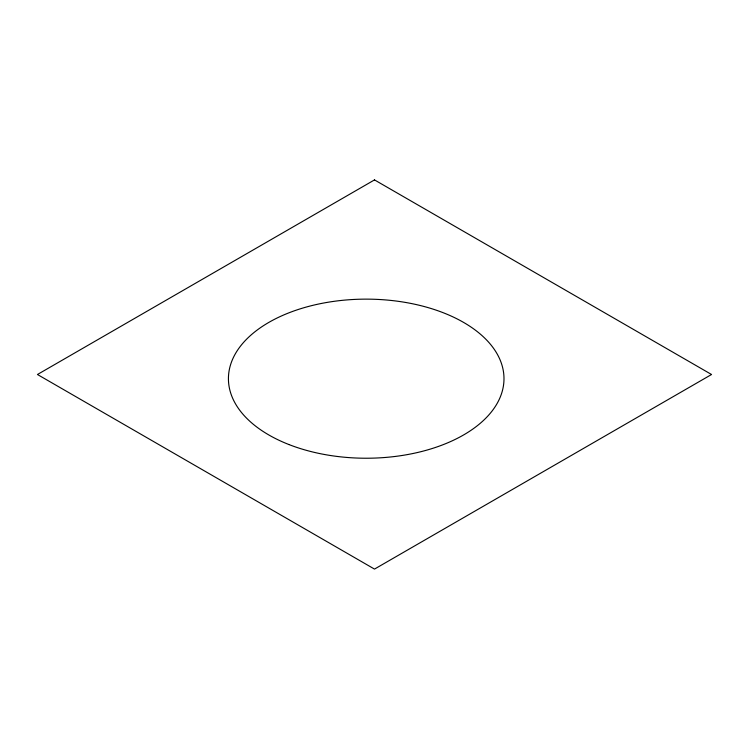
<?xml version="1.0" encoding="UTF-8"?>
<svg xmlns="http://www.w3.org/2000/svg" width="749" height="749" viewBox="0 0 749 749"><rect width="100%" height="100%" fill="white"/><g stroke="black" fill="none" stroke-linecap="round" stroke-linejoin="round"><path stroke-width="1.12" d="M374.5 179.91L37.45 374.5L374.5 569.09L711.55 374.5L374.5 179.91M288.974 444.56A137.788 79.553 0 0 0 503.637 384.349A137.788 79.553 0 0 0 306.004 307.127A137.788 79.553 0 0 0 288.974 444.56"/></g></svg>
